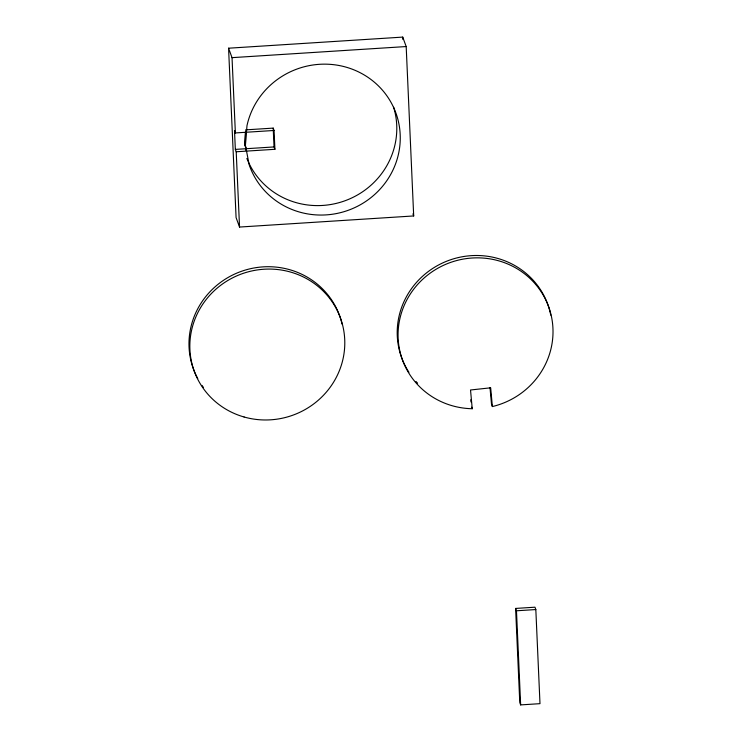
<?xml version="1.0" encoding="UTF-8"?>
<svg xmlns="http://www.w3.org/2000/svg" width="742" height="742" viewBox="0 0 742 742"><rect width="100%" height="100%" fill="white"/><g stroke="black" fill="none" stroke-linecap="round" stroke-linejoin="round"><path stroke-width="1.11" d="M245.426 145.376L246.975 125.713A77.78 75.127 -20.1 0 1 363.719 74.664A77.78 75.127 -20.1 0 1 370.601 197.91A77.78 75.127 -20.1 0 1 249.145 164.65L245.426 145.376L245.574 132.085M244.563 143.02L246.53 151.108L244.563 143.02L245.426 132.067M228.573 48.202L402.73 37.1L406.189 46.551L413.693 215.95L239.545 227.052L236.086 217.601L228.573 48.202L232.033 57.653L235.372 132.939L274.076 130.471L274.911 149.3L236.206 151.767L235.344 149.402L234.509 130.583L235.372 132.939M232.033 57.653L406.189 46.551M245.593 129.869L273.204 128.116L274.076 130.471M235.344 149.402L274.039 146.935L274.911 149.3M515.607 608.431L534.954 607.197L535.826 609.553L539.99 703.666L520.643 704.9L519.78 702.535L515.607 608.431L516.469 610.787L520.643 704.9M516.469 610.787L535.826 609.553M492.373 406.56L490.666 387.816L470.521 389.986L472.227 408.731A77.78 75.127 -20.1 0 1 406.792 300.018A77.78 75.127 -20.1 0 1 536.967 285.995A77.78 75.127 -20.1 0 1 492.373 406.56L491.51 404.195L490.008 387.658M412.923 213.854L413.693 215.95M471.652 407.154L472.227 408.731M245.88 130.657L246.455 132.234M470.762 399.752L470.966 401.96M402.73 37.1L402.832 39.4M273.204 128.116L274.039 146.935M236.206 151.767L239.545 227.052M203.373 387.333A77.78 75.127 -20.1 0 1 202.01 385.441M197.762 378.55A77.78 75.127 -20.1 0 1 239.898 271.878A77.78 75.127 -20.1 0 1 342.081 324.133M408.935 372.28A77.78 75.127 -20.1 0 1 446.452 261.305A77.78 75.127 -20.1 0 1 550.777 315.146M417.598 383.187A77.78 75.127 -20.1 0 1 416.03 381.499M393.659 107.284A77.78 75.127 -20.1 0 1 343.973 201.128A77.78 75.127 -20.1 0 1 246.873 158.445M244.081 416.995A77.78 75.127 -20.1 0 0 342.943 326.489A77.78 75.127 -20.1 0 0 214.93 290.094A77.78 75.127 -20.1 0 0 244.081 416.995"/></g></svg>
